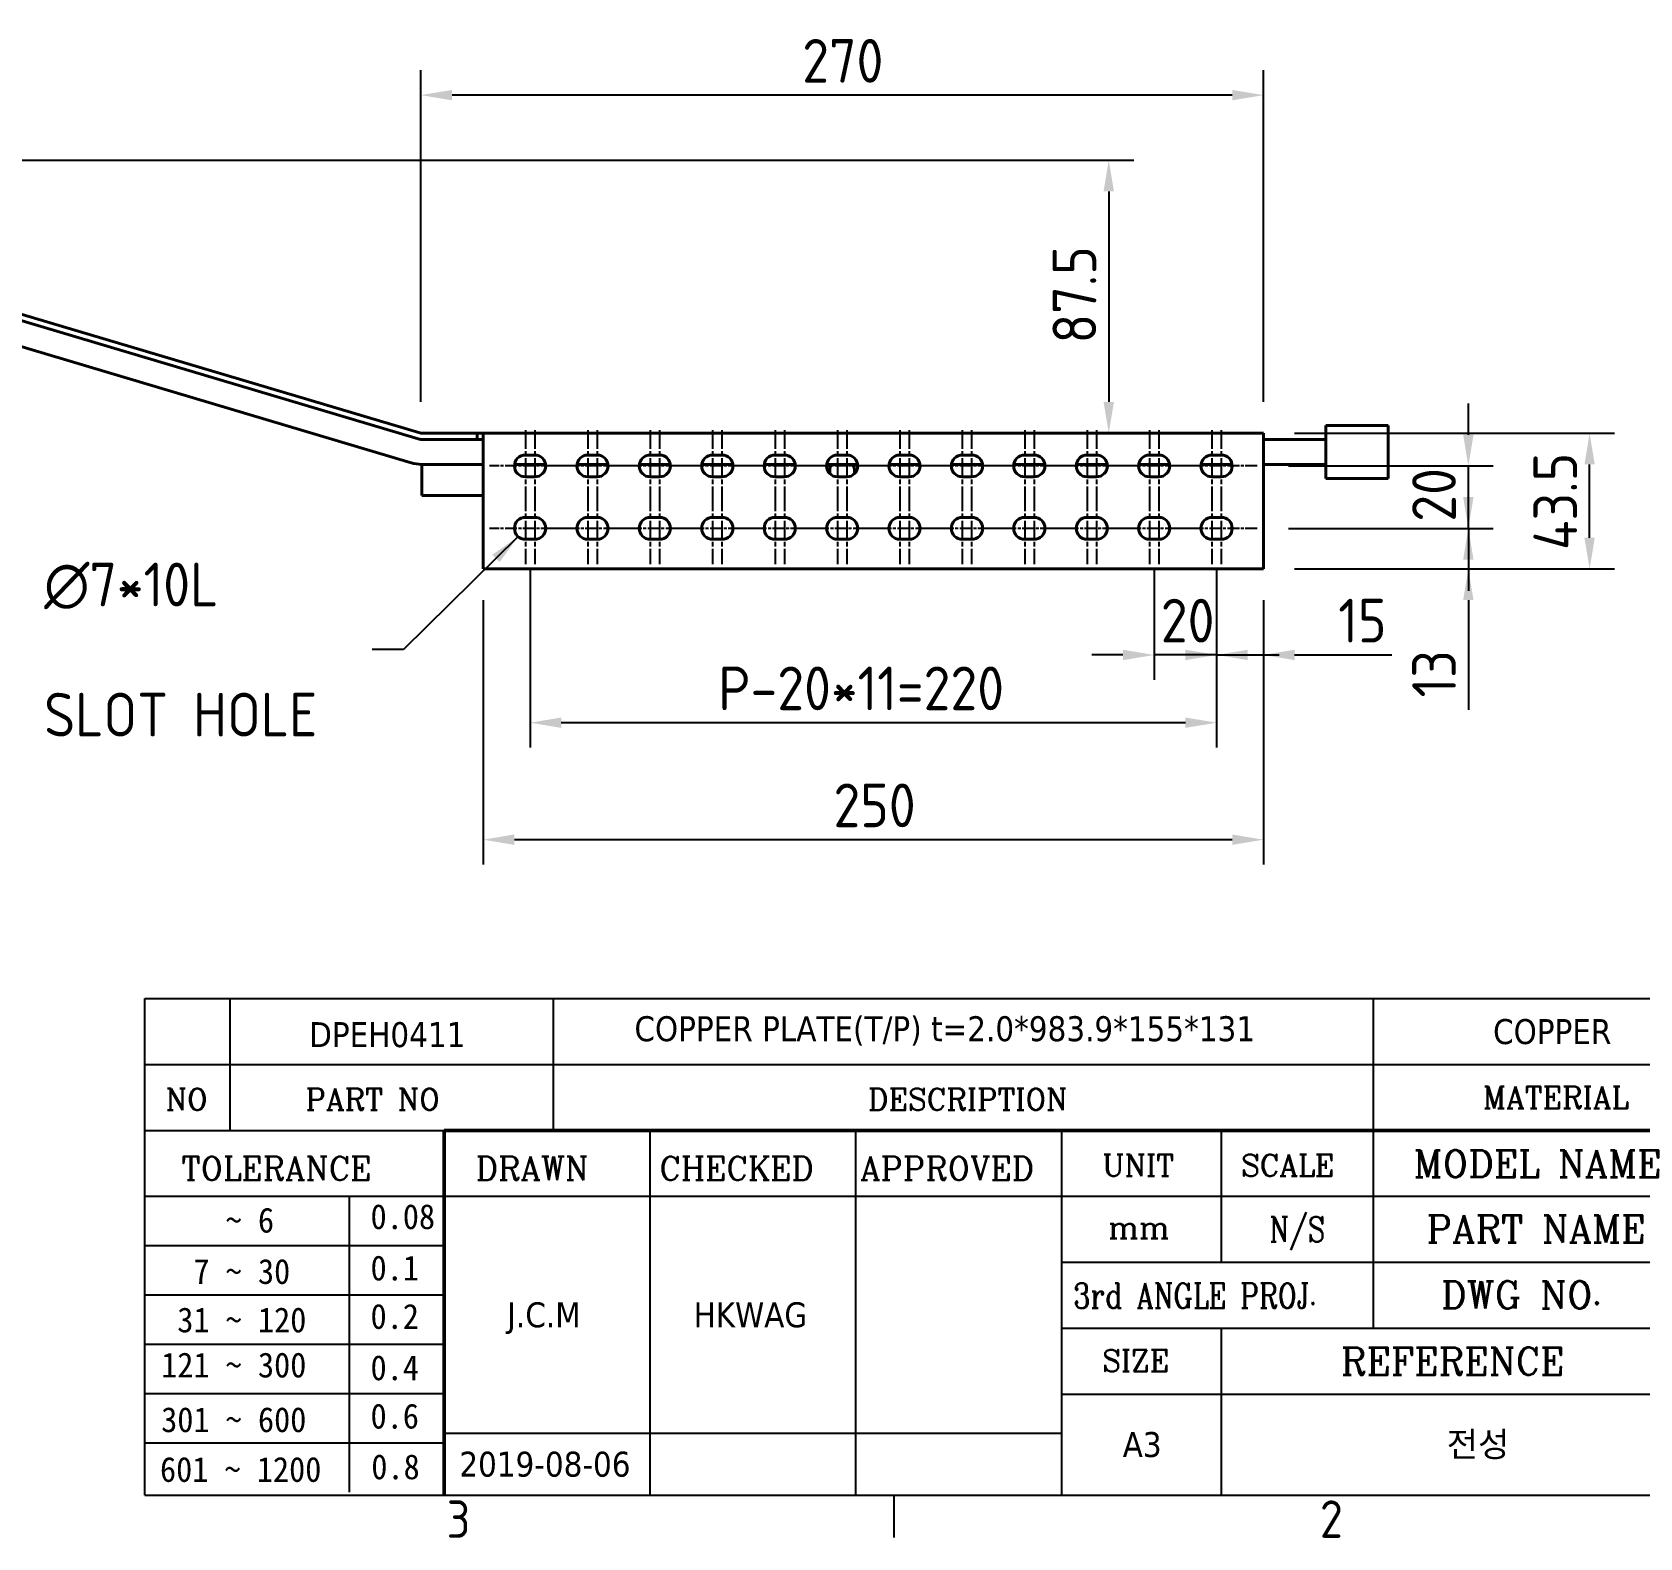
# Model space of a CAD drawing. Header units: millimetres. Extents: x 0 to 1680, y 0 to 1188.
# Drawn here: x 844 to 1359, y 26 to 509 of the extents above; entities that cross this region are included whole.
import ezdxf
from ezdxf.enums import TextEntityAlignment as Align

# ---------------------------------------------------------------- set-up
doc = ezdxf.new("R2010")
doc.units = ezdxf.units.MM
doc.header["$LTSCALE"] = 4
doc.linetypes.add('CHAIN', pattern=[0.35429999999999995, 0.2362, -0.0295, 0.0591, -0.0295])
doc.layers.get('0').update_dxf_attribs({"color": 3, "lineweight": 25})
for name, color, linetype, lineweight in [('가시적인 것(ISO)', 3, 'Continuous', 40), ('경계(ISO)', 7, 'Continuous', 25), ('기호(ISO)', 5, 'Continuous', 25), ('스케치 형상(ISO)', 3, 'Continuous', 25), ('제목(ISO)', 5, 'Continuous', 50), ('중심 표식(ISO)', 1, 'Continuous', 25), ('치수(ISO)', 2, 'Continuous', 25)]:
    doc.layers.add(name, color=color, linetype=linetype, lineweight=lineweight)
doc.styles.add('HAN_291', font='')
doc.styles.add('RC_284', font='ROMANC.shx')
doc.styles.add('RC_287', font='ROMANC.shx')
doc.styles.add('RC_292', font='ROMANC.shx')
doc.styles.add('문자 텍스트_PSTEK_POSCO', font='isocp.shx')
doc.styles.add('치수 텍스트_PSTEK_POSCO', font='isocp.shx')
doc.styles.add('텍스트 스타일198', font='tahoma.ttf')
doc.styles.add('텍스트 스타일333', font='ROMANC.shx', dxfattribs={"width": 0.800000011920929})
doc.styles.get('HAN_291').set_extended_font_data('GulimChe')
doc.dimstyles.new('치수_PSTEK_POSCO', dxfattribs={"dimscale": 4, "dimtxt": 3.5, "dimasz": 2.5, "dimexe": 2, "dimexo": 2.5, "dimgap": 1, "dimtad": 1, "dimrnd": 1e-08, "dimdsep": 46, "dimtxsty": '치수 텍스트_PSTEK_POSCO', "dimcen": 0.09, "dimdle": 10, "dimclrd": 7, "dimclre": 7, "dimclrt": 2, "dimadec": 1, "dimazin": 2, "dimtfac": 1, "dimtmove": 0, "dimatfit": 3, "dimfxl": 0, "dimtolj": 1, "dimlwd": -1, "dimlwe": -1, "dimarcsym": 0})
doc.dimstyles.new('치수_PSTEK_POSCO$7', dxfattribs={"dimscale": 4, "dimtxt": 3.5, "dimasz": 2.5, "dimexe": 2, "dimexo": 2.5, "dimgap": 1, "dimtad": 1, "dimrnd": 1e-08, "dimdsep": 46, "dimtxsty": '치수 텍스트_PSTEK_POSCO', "dimcen": 0.09, "dimdle": 10, "dimclrd": 7, "dimclre": 7, "dimclrt": 2, "dimadec": 1, "dimazin": 2, "dimtfac": 1, "dimtmove": 0, "dimatfit": 3, "dimfxl": 0, "dimtolj": 1, "dimlwd": -1, "dimlwe": -1, "dimarcsym": 0})

# ---------------------------------------------------------------- blocks, each defined once
blk = doc.blocks.new('경계 Default Border')
at = {"layer": '경계(ISO)'}
blk.add_line((280, 10), (280, 6.599999666213989), dxfattribs=at)
at = {"layer": '경계(ISO)', "color": 2, "char_height": 3.00000011920929, "attachment_point": 7, "style": '문자 텍스트_PSTEK_POSCO'}
for s, insert in [('3', (244.1685395229535, 6.57139439638704)), ('2', (314.127739416884, 6.57139439638704))]:
    blk.add_mtext(s, dxfattribs=dict(at, insert=insert))
blk = doc.blocks.new('제목 블록 PSTEK')
at = {"color": 180}
for p, q in [((182.475792979055, 11.79100474011392), (182.4757929790549, 51.56524660363496)), ((182.4757929790549, 51.56524660363496), (372.4757929537551, 51.56524660363496)), ((189.2651435055721, 51.56524660363496), (189.2651435055722, 41.00524660363494)), ((215.2152739891528, 41.00524660363494), (215.2152739891528, 51.56524660363496)), ((280.8758854511282, 51.56524660363496), (280.8758854511282, 41.00524660363494)), ((182.475792979055, 46.2852466036349), (372.4757929537551, 46.28524660363492)), ((182.475792979055, 41.00524660363493), (206.451475290024, 41.00524660363493)), ((222.9401812389276, 11.79100474011392), (222.9401812389276, 41.00524660363494)), ((239.4288871878316, 11.79100474011392), (239.4288871878316, 41.00524660363494)), ((255.9175931367356, 11.79100474011392), (255.9175931367356, 41.00524660363494)), ((268.6918866058747, 41.00524660363494), (268.6918866058747, 30.44524660363498)), ((280.8758854511282, 41.00524660363494), (280.8758854511282, 25.16524660363502)), ((182.475792979055, 35.72524660363497), (206.451475290024, 35.72524660363497)), ((198.8621818849491, 12.02524660363491), (198.8621818849491, 35.72524660363497)), ((206.451475290024, 35.72524660363497), (372.4757929537551, 35.72524660363497)), ((182.475792979055, 31.77524660363492), (206.451475290024, 31.77524660363492)), ((255.917593136736, 30.44524660363498), (372.4757929537552, 30.44524660363501)), ((182.475792979055, 27.82524660363487), (206.451475290024, 27.82524660363487)), ((255.9175931367359, 25.16524660363502), (372.4757929537552, 25.165246603635)), ((268.6918866058744, 25.16524660363502), (268.6918866058744, 11.79100474011392)), ((182.475792979055, 23.87524660363505), (206.451475290024, 23.87524660363505)), ((182.475792979055, 19.92524660363478), (206.451475290024, 19.92524660363478)), ((255.9175931367359, 19.88524660363481), (310.0881549537553, 19.88524660363481)), ((182.475792979055, 15.97524660363496), (206.451475290024, 15.97524660363496)), ((206.451475290024, 16.74100474011396), (255.9175931367359, 16.74100474011396)), ((182.475792979055, 11.79100474011392), (372.4757929537551, 11.79100474011389))]:
    blk.add_line(p, q, dxfattribs=at)
at = {"color": 7, "lineweight": 50}
for p, q in [((206.4514752900237, 11.79100474011392), (206.4514752900237, 41.00524660363494)), ((206.451475290024, 41.00524660363494), (372.4757929537551, 41.00524660363496))]:
    blk.add_line(p, q, dxfattribs=at)
at = {"layer": '제목(ISO)', "lineweight": 18}
blk.add_line((182.475792979055, 35.72500474011393), (182.475792979055, 11.79100474011392), dxfattribs=at)
at = {"color": 2}
for s, height, style, p in [('NO', 1.742399930953979, 'RC_284', (184.135398793432, 42.62317362549192)), ('PART NO', 1.742399930953979, 'RC_284', (195.3359407378685, 42.62317362549192)), ('DESCRIPTION', 1.742399930953979, 'RC_284', (240.4025565652523, 42.62317362549192)), (' TOLERANCE', 1.899999976158142, 'RC_287', (184.0872874387979, 37.00893196870329)), ('DRAWN', 1.899999976158142, 'RC_287', (208.9766620976279, 37.00893196870329)), ('CHECKED', 1.899999976158142, 'RC_287', (223.6856844514997, 37.00893196870329)), ('APPROVED', 1.899999976158142, 'RC_287', (239.7795453577791, 37.00893196870329)), ('UNIT', 1.742399930953979, 'RC_284', (259.1652673287452, 37.34317362549218)), ('SCALE', 1.742399930953979, 'RC_284', (270.2934779252897, 37.34317362549218)), ('MODEL NAME', 2.178000062704086, 'RC_292', (284.096330289083, 37.25462520371384)), ('    ~ 6', 2.000000029802322, 'HAN_291', (183.7721304966814, 32.8176515608431)), ('0.08', 2.000000029802322, 'HAN_291', (200.5467345600617, 33.09873600004101)), ('mm', 1.742399930953979, 'RC_284', (259.6505418159997, 32.3543089683787)), ('PART NAME', 2.178000062704086, 'RC_292', (285.1416959765849, 32.03045329421792)), ('0.1', 2.000000029802322, 'HAN_291', (200.5467345600617, 28.98646558742206)), ('  7 ~ 30', 2.000000029802322, 'HAN_291', (183.7721304966814, 28.70538114822415)), (' DWG NO.', 2.178000062704086, 'RC_292', (284.8124284083233, 26.75045329421772)), ('0.2', 2.000000029802322, 'HAN_291', (200.5467345600617, 25.10736625836028)), (' 31 ~ 120', 2.000000029802322, 'HAN_291', (183.7721304966814, 24.82628181916237)), ('121 ~ 300', 2.000000029802322, 'HAN_291', (183.7721304966814, 21.21401206133254)), ('SIZE', 1.742399930953979, 'RC_284', (259.1652673287452, 21.69497768947366)), ('REFERENCE', 2.178000062704086, 'RC_292', (278.2741065029841, 21.43214925458022)), ('0.4', 2.000000029802322, 'HAN_291', (200.5467345600617, 20.99509650053045)), ('301 ~ 600', 2.000000029802322, 'HAN_291', (183.7721304966814, 16.83491273227077)), ('0.6', 2.000000029802322, 'HAN_291', (200.5467345600617, 17.11599717146868)), ('601 ~ 1200', 2.000000029802322, 'HAN_291', (183.6802025156883, 12.84759660881125)), ('0.8', 2.000000029802322, 'HAN_291', (200.6097246063884, 13.05732192299702))]:
    blk.add_text(s, height=height, dxfattribs=dict(at, style=style)).set_placement(p)
at = {"color": 2, "style": 'RC_284'}
blk.add_text('MATERIAL', height=1.742399930953979, dxfattribs=at).set_placement((295.4820202024417, 43.64524660363492), align=Align.MIDDLE_CENTER)
at = {"color": 7, "style": '텍스트 스타일333', "width": 0.7999999523162842}
blk.add_text('N/S', height=2.000000029802322, dxfattribs=at).set_placement((274.7838860285014, 33.08524660363496), align=Align.MIDDLE_CENTER)
at = {"color": 2, "style": '텍스트 스타일333', "width": 0.7999999523162842}
blk.add_text('3rd ANGLE PROJ.', height=2.000000029802322, dxfattribs=at).set_placement((256.8430306642954, 26.76148381654429))
at = {"layer": '제목(ISO)', "color": 7, "style": '텍스트 스타일198'}
for tag, p in [('설명_001', (221.6870963370916, 48.15415769725735)), ('질량\\P3;_001', (350.3334930400663, 48.1643332325385)), ('부품_번호_001', (195.6332201911078, 47.68071419841495)), ('재질_001', (290.4746326517839, 47.92524659519488)), ("3._Q'TY_001", (312.7051684940307, 47.92188863680521)), ('1._MODEL_NAME_001', (328.5119361799792, 37.53784565642327)), ('제목_001', (335.8143427205088, 32.12402853706239)), ('부품_번호_001', (334.2924604443397, 26.80591818687283)), ('설계자_001', (211.4997234691996, 25.23312566343435)), ('점검자_001', (226.4283219502686, 25.23446884679021)), ('시트_크기_001', (260.807090429518, 14.83812566343425)), ('프로젝트_001', (286.7601939493923, 14.86342529725693)), ('작성_날짜_001', (207.6615770298207, 13.26600473167383))]:
    blk.add_attdef(tag, p, '', height=2.000000029802322, dxfattribs=at)
for tag, p in [('4._COLOR', (327.6805273250926, 48.92524660363493)), ('엔지니어링_승인자', (247.673240162284, 26.23312567187446)), ('점검_날짜', (231.1845342133799, 14.26600474011394)), ('엔지니어링_승인_날짜', (247.6732401622839, 14.26600474011394))]:
    blk.add_attdef(tag, text='', height=2.000000029802322, dxfattribs=at).set_placement(p, align=Align.MIDDLE_CENTER)
blk = doc.blocks.new('*D37')
at = {"layer": 'Defpoints', "color": 0}
for p in [(1223.402340602049, 346.3046967183045), (1238.402340602049, 336.8046967183045), (1223.402340602049, 309.2320852705156)]:
    blk.add_point(p, dxfattribs=at)
at = {"layer": '치수(ISO)', "color": 7}
for p, q in [((1223.402340602049, 336.3046967183045), (1223.402340602049, 301.2320852705156)), ((1238.402340602049, 326.8046967183045), (1238.402340602049, 301.2320852705156)), ((1213.402340602049, 309.2320852705156), (1203.402340602049, 309.2320852705156)), ((1223.402340602049, 309.2320852705156), (1238.402340602049, 309.2320852705156)), ((1248.402340602049, 309.2320852705156), (1279.582239589371, 309.2320852705156))]:
    blk.add_line(p, q, dxfattribs=at)
for points in [[(1213.402340602049, 310.8987519371823), (1213.402340602049, 307.5654186038489), (1223.402340602049, 309.2320852705156)], [(1248.402340602049, 310.8987519371823), (1248.402340602049, 307.5654186038489), (1238.402340602049, 309.2320852705156)]]:
    blk.add_solid(points, dxfattribs=at)
at = {"layer": '치수(ISO)', "color": 2, "insert": (1262.402340602049, 320.2320852705156), "char_height": 14, "attachment_point": 4, "style": '치수 텍스트_PSTEK_POSCO'}
blk.add_mtext('\\A1;15', dxfattribs=at)
blk = doc.blocks.new('*D38')
at = {"layer": 'Defpoints', "color": 0}
for p in [(1203.402340602049, 346.3046967183045), (1223.402340602049, 346.3046967183045), (1203.402340602049, 309.2320852705157)]:
    blk.add_point(p, dxfattribs=at)
at = {"layer": '치수(ISO)', "color": 7}
for p, q in [((1203.402340602049, 336.3046967183045), (1203.402340602049, 301.2320852705157)), ((1223.402340602049, 336.3046967183045), (1223.402340602049, 301.2320852705157)), ((1193.402340602049, 309.2320852705157), (1183.402340602049, 309.2320852705157)), ((1223.402340602049, 309.2320852705157), (1203.402340602049, 309.2320852705157)), ((1233.402340602049, 309.2320852705157), (1243.402340602049, 309.2320852705157))]:
    blk.add_line(p, q, dxfattribs=at)
for points in [[(1193.402340602049, 310.8987519371824), (1193.402340602049, 307.565418603849), (1203.402340602049, 309.2320852705157)], [(1233.402340602049, 310.8987519371824), (1233.402340602049, 307.565418603849), (1223.402340602049, 309.2320852705157)]]:
    blk.add_solid(points, dxfattribs=at)
at = {"layer": '치수(ISO)', "color": 2, "insert": (1205.519072885514, 320.2334632232716), "char_height": 14, "attachment_point": 4, "style": '치수 텍스트_PSTEK_POSCO'}
blk.add_mtext('\\A1;20', dxfattribs=at)
blk = doc.blocks.new('*D39')
at = {"layer": 'Defpoints', "color": 0}
for p in [(1003.402340602049, 346.3046967183047), (1223.402340602049, 346.3046967183045), (1003.402340602049, 287.5223616315201)]:
    blk.add_point(p, dxfattribs=at)
at = {"layer": '치수(ISO)', "color": 7}
for p, q in [((1003.402340602049, 336.3046967183047), (1003.402340602049, 279.5223616315201)), ((1223.402340602049, 336.3046967183045), (1223.402340602049, 279.5223616315201)), ((1213.402340602049, 287.5223616315201), (1013.402340602049, 287.5223616315201))]:
    blk.add_line(p, q, dxfattribs=at)
for points in [[(1013.402340602049, 289.1890282981868), (1013.402340602049, 285.8556949648535), (1003.402340602049, 287.5223616315201)], [(1213.402340602049, 289.1890282981868), (1213.402340602049, 285.8556949648535), (1223.402340602049, 287.5223616315201)]]:
    blk.add_solid(points, dxfattribs=at)
at = {"layer": '치수(ISO)', "color": 2, "insert": (1063.696828791025, 298.523739584276), "char_height": 14, "attachment_point": 4, "style": '치수 텍스트_PSTEK_POSCO'}
blk.add_mtext('\\A1;P-20*11=220', dxfattribs=at)
blk = doc.blocks.new('*D40')
at = {"layer": 'Defpoints', "color": 0}
for p in [(988.4023406020491, 336.8046967183046), (1238.402340602049, 336.8046967183045), (988.4023406020491, 250.0271815473638)]:
    blk.add_point(p, dxfattribs=at)
at = {"layer": '치수(ISO)', "color": 7}
for p, q in [((988.4023406020491, 326.8046967183046), (988.4023406020491, 242.0271815473638)), ((1238.402340602049, 326.8046967183045), (1238.402340602049, 242.0271815473638)), ((1228.402340602049, 250.0271815473638), (998.4023406020491, 250.0271815473638))]:
    blk.add_line(p, q, dxfattribs=at)
for points in [[(998.4023406020491, 251.6938482140305), (998.4023406020491, 248.3605148806971), (988.4023406020491, 250.0271815473638)], [(1228.402340602049, 251.6938482140305), (1228.402340602049, 248.3605148806971), (1238.402340602049, 250.0271815473638)]]:
    blk.add_solid(points, dxfattribs=at)
at = {"layer": '치수(ISO)', "color": 2, "insert": (1100.619072885514, 261.0285595001197), "char_height": 14, "attachment_point": 4, "style": '치수 텍스트_PSTEK_POSCO'}
blk.add_mtext('\\A1;250', dxfattribs=at)
blk = doc.blocks.new('*D41')
at = {"layer": 'Defpoints', "color": 0}
for p in [(1236.402340602049, 349.8046967183046), (1238.402340602049, 336.8046967183045), (1304.072890261315, 336.8046967183045)]:
    blk.add_point(p, dxfattribs=at)
at = {"layer": '치수(ISO)', "color": 7}
for p, q in [((1304.072890261315, 359.8046967183046), (1304.072890261315, 369.8046967183046)), ((1246.402340602049, 349.8046967183046), (1312.072890261315, 349.8046967183046)), ((1304.072890261315, 349.8046967183046), (1304.072890261315, 336.8046967183045)), ((1248.402340602049, 336.8046967183045), (1312.072890261315, 336.8046967183045)), ((1304.072890261315, 326.8046967183045), (1304.072890261315, 291.6182542862543))]:
    blk.add_line(p, q, dxfattribs=at)
for points in [[(1302.406223594648, 359.8046967183046), (1305.739556927982, 359.8046967183046), (1304.072890261315, 349.8046967183046)], [(1302.406223594648, 326.8046967183045), (1305.739556927982, 326.8046967183045), (1304.072890261315, 336.8046967183045)]]:
    blk.add_solid(points, dxfattribs=at)
at = {"layer": '치수(ISO)', "color": 2, "insert": (1293.072890261315, 295.6182542862546), "char_height": 14, "attachment_point": 4, "rotation": 90, "style": '치수 텍스트_PSTEK_POSCO'}
blk.add_mtext('\\A1;13', dxfattribs=at)
blk = doc.blocks.new('*D42')
at = {"layer": 'Defpoints', "color": 0}
for p in [(1236.402340602049, 369.8046967183046), (1304.072890261315, 369.8046967183046), (1236.402340602049, 349.8046967183046)]:
    blk.add_point(p, dxfattribs=at)
at = {"layer": '치수(ISO)', "color": 7}
for p, q in [((1304.072890261315, 379.8046967183046), (1304.072890261315, 389.8046967183046)), ((1246.402340602049, 369.8046967183046), (1312.072890261315, 369.8046967183046)), ((1304.072890261315, 349.8046967183046), (1304.072890261315, 369.8046967183046)), ((1246.402340602049, 349.8046967183046), (1312.072890261315, 349.8046967183046)), ((1304.072890261315, 339.8046967183046), (1304.072890261315, 329.8046967183046))]:
    blk.add_line(p, q, dxfattribs=at)
for points in [[(1302.406223594648, 379.8046967183046), (1305.739556927982, 379.8046967183046), (1304.072890261315, 369.8046967183046)], [(1302.406223594648, 339.8046967183046), (1305.739556927982, 339.8046967183046), (1304.072890261315, 349.8046967183046)]]:
    blk.add_solid(points, dxfattribs=at)
at = {"layer": '치수(ISO)', "color": 2, "insert": (1293.071512308559, 351.9214290017694), "char_height": 14, "attachment_point": 4, "rotation": 90, "style": '치수 텍스트_PSTEK_POSCO'}
blk.add_mtext('\\A1;20', dxfattribs=at)
blk = doc.blocks.new('*D43')
at = {"layer": 'Defpoints', "color": 0}
for p in [(1238.402340602049, 380.3046967183058), (1342.933207604724, 380.3046967183058), (1238.402340602049, 336.8046967183045)]:
    blk.add_point(p, dxfattribs=at)
at = {"layer": '치수(ISO)', "color": 7}
for p, q in [((1248.402340602049, 380.3046967183058), (1350.933207604724, 380.3046967183058)), ((1342.933207604724, 346.8046967183045), (1342.933207604724, 370.3046967183058)), ((1248.402340602049, 336.8046967183045), (1350.933207604724, 336.8046967183045))]:
    blk.add_line(p, q, dxfattribs=at)
for points in [[(1341.266540938057, 370.3046967183058), (1344.59987427139, 370.3046967183058), (1342.933207604724, 380.3046967183058)], [(1341.266540938057, 346.8046967183045), (1344.59987427139, 346.8046967183045), (1342.933207604724, 336.8046967183045)]]:
    blk.add_solid(points, dxfattribs=at)
at = {"layer": '치수(ISO)', "color": 2, "insert": (1331.933207604724, 342.864747224644), "char_height": 14, "attachment_point": 4, "rotation": 90, "style": '치수 텍스트_PSTEK_POSCO'}
blk.add_mtext('\\A1;43.5', dxfattribs=at)
blk = doc.blocks.new('*D45')
at = {"layer": 'Defpoints', "color": 0}
for p in [(968.4023406020491, 488.635272090484), (968.4023406020491, 380.3046967183047), (1238.402340602049, 380.3046967183058)]:
    blk.add_point(p, dxfattribs=at)
at = {"layer": '치수(ISO)', "color": 7}
for p, q in [((968.4023406020491, 390.3046967183047), (968.4023406020491, 496.635272090484)), ((1238.402340602049, 390.3046967183058), (1238.402340602049, 496.635272090484)), ((1228.402340602049, 488.635272090484), (978.4023406020491, 488.635272090484))]:
    blk.add_line(p, q, dxfattribs=at)
for points in [[(978.4023406020491, 490.3019387571507), (978.4023406020491, 486.9686054238173), (968.4023406020491, 488.635272090484)], [(1228.402340602049, 490.3019387571507), (1228.402340602049, 486.9686054238173), (1238.402340602049, 488.635272090484)]]:
    blk.add_solid(points, dxfattribs=at)
at = {"layer": '치수(ISO)', "color": 2, "insert": (1090.619072885514, 499.6366500432399), "char_height": 14, "attachment_point": 4, "style": '치수 텍스트_PSTEK_POSCO'}
blk.add_mtext('\\A1;270', dxfattribs=at)
blk = doc.blocks.new('*D46')
at = {"layer": 'Defpoints', "color": 0}
for p in [(673.9195402946945, 467.8046967183047), (1188.843005394069, 380.3046967183058), (1238.402340602049, 380.3046967183058)]:
    blk.add_point(p, dxfattribs=at)
at = {"layer": '치수(ISO)', "color": 7}
for p, q in [((683.9195402946945, 467.8046967183047), (1196.843005394069, 467.8046967183045)), ((1188.843005394069, 457.8046967183045), (1188.843005394069, 390.3046967183058))]:
    blk.add_line(p, q, dxfattribs=at)
for points in [[(1187.176338727403, 457.8046967183045), (1190.509672060736, 457.8046967183045), (1188.843005394069, 467.8046967183045)], [(1187.176338727403, 390.3046967183058), (1190.509672060736, 390.3046967183058), (1188.843005394069, 380.3046967183058)]]:
    blk.add_solid(points, dxfattribs=at)
at = {"layer": '치수(ISO)', "color": 2, "insert": (1177.843005394069, 409.0647472246441), "char_height": 14, "attachment_point": 4, "rotation": 90, "style": '치수 텍스트_PSTEK_POSCO'}
blk.add_mtext('\\A1;87.5', dxfattribs=at)

msp = doc.modelspace()

# ---------------------------------------------------------------- linework, layer by layer
at = {"layer": '가시적인 것(ISO)'}
for p, q in [((674.4902257977759, 465.7215477966549), (967.5523697495636, 378.470994561604)), ((968.123055252645, 380.3878456399543), (675.0609113008574, 467.6383988750052)), ((673.0453398336618, 457.8046967183136), (965.2696277372333, 370.8035902482134)), ((1258.40234060205, 382.8046967183133), (1278.40234060205, 382.8046967183093)), ((1258.402340602047, 365.8046967183133), (1258.40234060205, 382.8046967183133)), ((1278.402340602047, 365.8046967183093), (1278.40234060205, 382.8046967183093)), ((986.4023406020492, 380.3046967183046), (968.6937407557266, 380.3046967183046)), ((968.6937407557266, 378.3046967183046), (986.4023406020492, 378.3046967183046)), ((986.4023406020492, 380.3046967183061), (988.4023406020492, 380.3046967183061)), ((986.4023406020492, 378.3046967183046), (986.4023406020492, 380.3046967183046)), ((988.4023406020492, 378.3046967183061), (986.4023406020492, 378.3046967183061)), ((988.4023406020492, 380.3046967183058), (1238.402340602049, 380.3046967183058)), ((988.4023406020491, 380.3046967183058), (988.4023406020491, 376.3046967183047)), ((988.4023406020491, 336.8046967183046), (988.4023406020491, 376.3046967183046)), ((1238.402340602049, 376.3046967183046), (1238.402340602049, 380.3046967183058)), ((1238.402340602049, 378.3046967183134), (1258.402340602049, 378.3046967183134)), ((1238.402340602049, 376.3046967183046), (1238.402340602049, 336.8046967183045)), ((1001.902340602049, 373.3046967183046), (1004.902340602049, 373.3046967183046)), ((1021.902340602049, 373.3046967183046), (1024.902340602049, 373.3046967183046)), ((1041.902340602049, 373.3046967183046), (1044.902340602049, 373.3046967183046)), ((1061.902340602049, 373.3046967183046), (1064.902340602049, 373.3046967183046)), ((1081.902340602049, 373.3046967183046), (1084.902340602049, 373.3046967183046)), ((1101.902340602049, 373.3046967183046), (1104.902340602049, 373.3046967183046)), ((1121.902340602049, 373.3046967183046), (1124.902340602049, 373.3046967183046)), ((1141.902340602049, 373.3046967183046), (1144.902340602049, 373.3046967183046)), ((1161.902340602049, 373.3046967183046), (1164.902340602049, 373.3046967183046)), ((1181.902340602049, 373.3046967183045), (1184.902340602049, 373.3046967183045)), ((1201.902340602049, 373.3046967183045), (1204.902340602049, 373.3046967183045)), ((1221.902340602049, 373.3046967183045), (1224.902340602049, 373.3046967183045)), ((968.6937407557266, 360.30469671835), (968.6937407557266, 370.3046967183498)), ((968.693740755725, 370.3046967183136), (988.4023406020491, 370.3046967183136)), ((998.4382389869113, 370.3046967183136), (1008.366442217187, 370.3046967183136)), ((1004.902340602049, 366.3046967183046), (1001.902340602049, 366.3046967183046)), ((1018.438238986911, 370.3046967183135), (1028.366442217187, 370.3046967183135)), ((1024.902340602049, 366.3046967183046), (1021.902340602049, 366.3046967183046)), ((1038.438238986911, 370.3046967183135), (1048.366442217187, 370.3046967183135)), ((1044.902340602049, 366.3046967183046), (1041.902340602049, 366.3046967183046)), ((1058.438238986911, 370.3046967183135), (1068.366442217187, 370.3046967183135)), ((1064.902340602049, 366.3046967183046), (1061.902340602049, 366.3046967183046)), ((1078.438238986911, 370.3046967183135), (1088.366442217187, 370.3046967183135)), ((1084.902340602049, 366.3046967183046), (1081.902340602049, 366.3046967183046)), ((1098.438238986911, 370.3046967183135), (1108.366442217187, 370.3046967183135)), ((1104.902340602049, 366.3046967183045), (1101.902340602049, 366.3046967183045)), ((1118.438238986911, 370.3046967183135), (1128.366442217187, 370.3046967183135)), ((1124.902340602049, 366.3046967183045), (1121.902340602049, 366.3046967183045)), ((1138.438238986911, 370.3046967183134), (1148.366442217187, 370.3046967183134)), ((1144.902340602049, 366.3046967183045), (1141.902340602049, 366.3046967183045)), ((1158.438238986911, 370.3046967183134), (1168.366442217187, 370.3046967183134)), ((1164.902340602049, 366.3046967183045), (1161.902340602049, 366.3046967183045)), ((1178.438238986911, 370.3046967183134), (1188.366442217187, 370.3046967183134)), ((1184.902340602049, 366.3046967183045), (1181.902340602049, 366.3046967183045)), ((1198.438238986911, 370.3046967183134), (1208.366442217187, 370.3046967183134)), ((1204.902340602049, 366.3046967183045), (1201.902340602049, 366.3046967183045)), ((1218.438238986911, 370.3046967183134), (1228.366442217187, 370.3046967183134)), ((1224.902340602049, 366.3046967183045), (1221.902340602049, 366.3046967183045)), ((1238.402340602049, 370.3046967183134), (1258.402340602048, 370.3046967183134)), ((1258.402340602047, 365.8046967183133), (1278.402340602047, 365.8046967183093)), ((968.6937407557266, 360.30469671835), (988.4023406020491, 360.30469671835)), ((1001.902340602049, 353.3046967183046), (1004.902340602049, 353.3046967183046)), ((1021.902340602049, 353.3046967183046), (1024.902340602049, 353.3046967183046)), ((1041.902340602049, 353.3046967183046), (1044.902340602049, 353.3046967183046)), ((1061.902340602049, 353.3046967183046), (1064.902340602049, 353.3046967183046)), ((1081.902340602049, 353.3046967183046), (1084.902340602049, 353.3046967183046)), ((1101.902340602049, 353.3046967183046), (1104.902340602049, 353.3046967183046)), ((1121.902340602049, 353.3046967183046), (1124.902340602049, 353.3046967183046)), ((1141.902340602049, 353.3046967183046), (1144.902340602049, 353.3046967183046)), ((1161.902340602049, 353.3046967183046), (1164.902340602049, 353.3046967183046)), ((1181.902340602049, 353.3046967183046), (1184.902340602049, 353.3046967183046)), ((1201.902340602049, 353.3046967183045), (1204.902340602049, 353.3046967183045)), ((1221.902340602049, 353.3046967183045), (1224.902340602049, 353.3046967183045)), ((1004.902340602049, 346.3046967183046), (1001.902340602049, 346.3046967183046)), ((1024.902340602049, 346.3046967183046), (1021.902340602049, 346.3046967183046)), ((1044.902340602049, 346.3046967183046), (1041.902340602049, 346.3046967183046)), ((1064.902340602049, 346.3046967183046), (1061.902340602049, 346.3046967183046)), ((1084.902340602049, 346.3046967183046), (1081.902340602049, 346.3046967183046)), ((1104.902340602049, 346.3046967183045), (1101.902340602049, 346.3046967183045)), ((1124.902340602049, 346.3046967183045), (1121.902340602049, 346.3046967183045)), ((1144.902340602049, 346.3046967183045), (1141.902340602049, 346.3046967183045)), ((1164.902340602049, 346.3046967183045), (1161.902340602049, 346.3046967183045)), ((1184.902340602049, 346.3046967183045), (1181.902340602049, 346.3046967183045)), ((1204.902340602049, 346.3046967183045), (1201.902340602049, 346.3046967183045)), ((1224.902340602049, 346.3046967183045), (1221.902340602049, 346.3046967183045)), ((1238.402340602049, 336.8046967183045), (988.4023406020491, 336.8046967183046))]:
    msp.add_line(p, q, dxfattribs=at)
for centre, radius, start, end in [((968.6937407557265, 382.3046967183047), 4.000000000000075, 253.4206624229852, 270.000000000002), ((968.6937407557264, 382.3046967183046), 1.999999999999986, 253.4206624229852, 270.0000000000041), ((1001.902340602049, 369.8046967183046), 3.500000000000005, 90, 270), ((1004.902340602049, 369.8046967183046), 3.500000000000001, 270, 90), ((1021.902340602049, 369.8046967183046), 3.500000000000005, 90, 270), ((1024.902340602049, 369.8046967183046), 3.500000000000001, 270, 90), ((1041.902340602049, 369.8046967183046), 3.500000000000001, 90, 270), ((1044.902340602049, 369.8046967183046), 3.500000000000001, 270, 90), ((1061.902340602049, 369.8046967183046), 3.500000000000001, 90, 270), ((1064.902340602049, 369.8046967183046), 3.500000000000001, 270, 90), ((1081.902340602049, 369.8046967183046), 3.499999999999999, 90, 270), ((1084.902340602049, 369.8046967183046), 3.500000000000001, 270, 90), ((1101.902340602049, 369.8046967183046), 3.499999999999999, 90, 270), ((1104.902340602049, 369.8046967183046), 3.500000000000001, 270, 90), ((1121.902340602049, 369.8046967183046), 3.499999999999999, 90, 270), ((1124.902340602049, 369.8046967183046), 3.500000000000001, 270, 90), ((1141.902340602049, 369.8046967183046), 3.499999999999999, 90, 270), ((1144.902340602049, 369.8046967183046), 3.500000000000001, 270, 90), ((1161.902340602049, 369.8046967183046), 3.499999999999999, 90, 270), ((1164.902340602049, 369.8046967183046), 3.500000000000001, 270, 90), ((1181.902340602049, 369.8046967183046), 3.499999999999999, 90, 270), ((1184.902340602049, 369.8046967183046), 3.500000000000001, 270, 90), ((1201.902340602049, 369.8046967183046), 3.500000000000005, 90, 270), ((1204.902340602049, 369.8046967183046), 3.500000000000001, 270, 90), ((1221.902340602049, 369.8046967183045), 3.500000000000005, 90, 270), ((1224.902340602049, 369.8046967183045), 3.500000000000001, 270, 90), ((968.6937407557265, 382.304696718308), 11.99999999999454, 253.420662422955, 269.9999999999926), ((1103.402340602049, 368.30469671835), 3.999999999999976, 150.0000000000041, 195.9130788881403), ((1103.402340602049, 368.30469671835), 3.999999999999989, 344.0869211118616, 29.99999999999597), ((1001.902340602049, 349.8046967183046), 3.500000000000005, 90, 270), ((1004.902340602049, 349.8046967183046), 3.500000000000001, 270, 90), ((1021.902340602049, 349.8046967183046), 3.500000000000005, 90, 270), ((1024.902340602049, 349.8046967183046), 3.500000000000001, 270, 90), ((1041.902340602049, 349.8046967183046), 3.500000000000001, 90, 270), ((1044.902340602049, 349.8046967183046), 3.500000000000001, 270, 90), ((1061.902340602049, 349.8046967183046), 3.500000000000001, 90, 270), ((1064.902340602049, 349.8046967183046), 3.500000000000001, 270, 90), ((1081.902340602049, 349.8046967183046), 3.500000000000001, 90, 270), ((1084.902340602049, 349.8046967183046), 3.500000000000001, 270, 90), ((1101.902340602049, 349.8046967183046), 3.500000000000001, 90, 270), ((1104.902340602049, 349.8046967183046), 3.500000000000001, 270, 90), ((1121.902340602049, 349.8046967183046), 3.500000000000001, 90, 270), ((1124.902340602049, 349.8046967183046), 3.500000000000001, 270, 90), ((1141.902340602049, 349.8046967183046), 3.500000000000001, 90, 270), ((1144.902340602049, 349.8046967183046), 3.500000000000001, 270, 90), ((1161.902340602049, 349.8046967183046), 3.500000000000001, 90, 270), ((1164.902340602049, 349.8046967183046), 3.500000000000001, 270, 90), ((1181.902340602049, 349.8046967183046), 3.500000000000001, 90, 270), ((1184.902340602049, 349.8046967183046), 3.500000000000001, 270, 90), ((1201.902340602049, 349.8046967183046), 3.500000000000005, 90, 270), ((1204.902340602049, 349.8046967183045), 3.500000000000001, 270, 90), ((1221.902340602049, 349.8046967183045), 3.500000000000005, 90, 270), ((1224.902340602049, 349.8046967183045), 3.500000000000001, 270, 90)]:
    msp.add_arc(centre, radius, start, end, dxfattribs=at)
at = {"layer": '스케치 형상(ISO)'}
for p in [(968.1230552526451, 380.3878456399543), (968.6937407557266, 380.3046967183047)]:
    msp.add_line(p, (968.4023406020491, 380.3046967183047), dxfattribs=at)
at = {"layer": '중심 표식(ISO)', "linetype": 'CHAIN', "ltscale": 6.389342784881592}
for p, q in [((1001.902340602049, 381.3046967183046), (1001.902340602049, 358.3046967183046)), ((1004.902340602049, 381.3046967183046), (1004.902340602049, 358.3046967183046)), ((1021.902340602049, 381.3046967183046), (1021.902340602049, 358.3046967183046)), ((1024.902340602049, 381.3046967183046), (1024.902340602049, 358.3046967183046)), ((1041.902340602049, 381.3046967183046), (1041.902340602049, 358.3046967183046)), ((1044.902340602049, 381.3046967183046), (1044.902340602049, 358.3046967183046)), ((1061.902340602049, 381.3046967183046), (1061.902340602049, 358.3046967183046)), ((1064.902340602049, 381.3046967183046), (1064.902340602049, 358.3046967183046)), ((1081.902340602049, 381.3046967183046), (1081.902340602049, 358.3046967183046)), ((1084.902340602049, 381.3046967183046), (1084.902340602049, 358.3046967183046)), ((1101.902340602049, 381.3046967183046), (1101.902340602049, 358.3046967183046)), ((1104.902340602049, 381.3046967183046), (1104.902340602049, 358.3046967183046)), ((1121.902340602049, 381.3046967183046), (1121.902340602049, 358.3046967183046)), ((1124.902340602049, 381.3046967183046), (1124.902340602049, 358.3046967183046)), ((1141.902340602049, 381.3046967183045), (1141.902340602049, 358.3046967183046)), ((1144.902340602049, 381.3046967183045), (1144.902340602049, 358.3046967183046)), ((1161.902340602049, 381.3046967183045), (1161.902340602049, 358.3046967183046)), ((1164.902340602049, 381.3046967183045), (1164.902340602049, 358.3046967183046)), ((1181.902340602049, 381.3046967183045), (1181.902340602049, 358.3046967183046)), ((1184.902340602049, 381.3046967183045), (1184.902340602049, 358.3046967183046)), ((1201.902340602049, 381.3046967183045), (1201.902340602049, 358.3046967183046)), ((1204.902340602049, 381.3046967183045), (1204.902340602049, 358.3046967183046)), ((1221.902340602049, 381.3046967183045), (1221.902340602049, 358.3046967183046)), ((1224.902340602049, 381.3046967183045), (1224.902340602049, 358.3046967183046)), ((1001.902340602049, 361.3046967183046), (1001.902340602049, 338.3046967183046)), ((1004.902340602049, 361.3046967183046), (1004.902340602049, 338.3046967183046)), ((1021.902340602049, 361.3046967183046), (1021.902340602049, 338.3046967183046)), ((1024.902340602049, 361.3046967183046), (1024.902340602049, 338.3046967183046)), ((1041.902340602049, 361.3046967183046), (1041.902340602049, 338.3046967183046)), ((1044.902340602049, 361.3046967183046), (1044.902340602049, 338.3046967183046)), ((1061.902340602049, 361.3046967183046), (1061.902340602049, 338.3046967183046)), ((1064.902340602049, 361.3046967183046), (1064.902340602049, 338.3046967183046)), ((1081.902340602049, 361.3046967183046), (1081.902340602049, 338.3046967183046)), ((1084.902340602049, 361.3046967183046), (1084.902340602049, 338.3046967183046)), ((1101.902340602049, 361.3046967183046), (1101.902340602049, 338.3046967183046)), ((1104.902340602049, 361.3046967183046), (1104.902340602049, 338.3046967183046)), ((1121.902340602049, 361.3046967183046), (1121.902340602049, 338.3046967183046)), ((1124.902340602049, 361.3046967183046), (1124.902340602049, 338.3046967183046)), ((1141.902340602049, 361.3046967183045), (1141.902340602049, 338.3046967183046)), ((1144.902340602049, 361.3046967183045), (1144.902340602049, 338.3046967183046)), ((1161.902340602049, 361.3046967183045), (1161.902340602049, 338.3046967183046)), ((1164.902340602049, 361.3046967183045), (1164.902340602049, 338.3046967183046)), ((1181.902340602049, 361.3046967183045), (1181.902340602049, 338.3046967183046)), ((1184.902340602049, 361.3046967183045), (1184.902340602049, 338.3046967183046)), ((1201.902340602049, 361.3046967183045), (1201.902340602049, 338.3046967183046)), ((1204.902340602049, 361.3046967183045), (1204.902340602049, 338.3046967183046)), ((1221.902340602049, 361.3046967183045), (1221.902340602049, 338.3046967183046)), ((1224.902340602049, 361.3046967183045), (1224.902340602049, 338.3046967183046))]:
    msp.add_line(p, q, dxfattribs=at)
at = {"layer": '중심 표식(ISO)', "linetype": 'CHAIN', "ltscale": 4.028027057647705}
for p, q in [((1004.902340602049, 369.8046967183046), (990.4023406020491, 369.8046967183046)), ((1016.402340602049, 369.8046967183046), (1001.902340602049, 369.8046967183046)), ((1024.902340602049, 369.8046967183046), (1010.402340602049, 369.8046967183046)), ((1036.402340602049, 369.8046967183046), (1021.902340602049, 369.8046967183046)), ((1044.902340602049, 369.8046967183046), (1030.402340602049, 369.8046967183046)), ((1056.402340602049, 369.8046967183046), (1041.902340602049, 369.8046967183046)), ((1064.902340602049, 369.8046967183046), (1050.402340602049, 369.8046967183046)), ((1076.402340602049, 369.8046967183046), (1061.902340602049, 369.8046967183046)), ((1084.902340602049, 369.8046967183046), (1070.402340602049, 369.8046967183046)), ((1096.402340602049, 369.8046967183046), (1081.902340602049, 369.8046967183046)), ((1104.902340602049, 369.8046967183046), (1090.402340602049, 369.8046967183046)), ((1116.402340602049, 369.8046967183046), (1101.902340602049, 369.8046967183046)), ((1124.902340602049, 369.8046967183046), (1110.402340602049, 369.8046967183046)), ((1136.402340602049, 369.8046967183046), (1121.902340602049, 369.8046967183046)), ((1144.902340602049, 369.8046967183046), (1130.402340602049, 369.8046967183046)), ((1156.402340602049, 369.8046967183046), (1141.902340602049, 369.8046967183046)), ((1164.902340602049, 369.8046967183046), (1150.402340602049, 369.8046967183046)), ((1176.402340602049, 369.8046967183046), (1161.902340602049, 369.8046967183046)), ((1184.902340602049, 369.8046967183046), (1170.402340602049, 369.8046967183046)), ((1196.402340602049, 369.8046967183046), (1181.902340602049, 369.8046967183046)), ((1204.902340602049, 369.8046967183046), (1190.402340602049, 369.8046967183046)), ((1216.402340602049, 369.8046967183046), (1201.902340602049, 369.8046967183046)), ((1224.902340602049, 369.8046967183046), (1210.402340602049, 369.8046967183046)), ((1236.402340602049, 369.8046967183046), (1221.902340602049, 369.8046967183046)), ((1004.902340602049, 349.8046967183046), (990.4023406020491, 349.8046967183046)), ((1016.402340602049, 349.8046967183046), (1001.902340602049, 349.8046967183046)), ((1024.902340602049, 349.8046967183046), (1010.402340602049, 349.8046967183046)), ((1036.402340602049, 349.8046967183046), (1021.902340602049, 349.8046967183046)), ((1044.902340602049, 349.8046967183046), (1030.402340602049, 349.8046967183046)), ((1056.402340602049, 349.8046967183046), (1041.902340602049, 349.8046967183046)), ((1064.902340602049, 349.8046967183046), (1050.402340602049, 349.8046967183046)), ((1076.402340602049, 349.8046967183046), (1061.902340602049, 349.8046967183046)), ((1084.902340602049, 349.8046967183046), (1070.402340602049, 349.8046967183046)), ((1096.402340602049, 349.8046967183046), (1081.902340602049, 349.8046967183046)), ((1104.902340602049, 349.8046967183046), (1090.402340602049, 349.8046967183046)), ((1116.402340602049, 349.8046967183046), (1101.902340602049, 349.8046967183046)), ((1124.902340602049, 349.8046967183046), (1110.402340602049, 349.8046967183046)), ((1136.402340602049, 349.8046967183046), (1121.902340602049, 349.8046967183046)), ((1144.902340602049, 349.8046967183046), (1130.402340602049, 349.8046967183046)), ((1156.402340602049, 349.8046967183046), (1141.902340602049, 349.8046967183046)), ((1164.902340602049, 349.8046967183046), (1150.402340602049, 349.8046967183046)), ((1176.402340602049, 349.8046967183046), (1161.902340602049, 349.8046967183046)), ((1184.902340602049, 349.8046967183046), (1170.402340602049, 349.8046967183046)), ((1196.402340602049, 349.8046967183046), (1181.902340602049, 349.8046967183046)), ((1204.902340602049, 349.8046967183046), (1190.402340602049, 349.8046967183046)), ((1216.402340602049, 349.8046967183046), (1201.902340602049, 349.8046967183046)), ((1224.902340602049, 349.8046967183046), (1210.402340602049, 349.8046967183046)), ((1236.402340602049, 349.8046967183046), (1221.902340602049, 349.8046967183046))]:
    msp.add_line(p, q, dxfattribs=at)

# ---------------------------------------------------------------- block references
at = {"xscale": 4, "yscale": 4, "zscale": 4}
msp.add_blockref('경계 Default Border', (0, 0), dxfattribs=at)
ref = msp.add_blockref('제목 블록 PSTEK', (150.0968281849794, -7.16401896045558), dxfattribs=dict(xscale=4, yscale=4, zscale=4))
ref.add_attrib('설계자_001', 'J.C.M', (996.0957220617777, 93.76848369328181), dxfattribs={"layer": '제목(ISO)', "color": 7, "height": 8.00000011920929, "style": '텍스트 스타일198'})
ref.add_attrib('점검자_001', 'HKWAG', (1055.810115986053, 93.77385642670527), dxfattribs={"layer": '제목(ISO)', "color": 7, "height": 8.00000011920929, "style": '텍스트 스타일198'})
ref.add_attrib('프로젝트_001', '전성', (1297.137603982548, 52.28968222857215), dxfattribs={"layer": '제목(ISO)', "color": 7, "height": 8.00000011920929, "style": '텍스트 스타일198'})
ref.add_attrib('시트_크기_001', 'A3', (1193.325189903051, 52.18848369328144), dxfattribs={"layer": '제목(ISO)', "color": 7, "height": 8.00000011920929, "style": '텍스트 스타일198'})
ref.add_attrib('작성_날짜_001', '2019-08-06', (980.7431363042621, 45.89999996623975), dxfattribs={"layer": '제목(ISO)', "color": 7, "height": 8.00000011920929, "style": '텍스트 스타일198'})
ref.add_attrib('재질_001', 'COPPER', (1311.995358792115, 184.5369674203239), dxfattribs={"layer": '제목(ISO)', "color": 7, "height": 8.00000011920929, "style": '텍스트 스타일198'})
ref.add_attrib('설명_001', 'COPPER PLATE(T/P) t=2.0*983.9*155*131', (1036.845213533346, 185.4526118285739), dxfattribs={"layer": '제목(ISO)', "color": 7, "height": 8.00000011920929, "style": '텍스트 스타일198'})
ref.add_attrib('부품_번호_001', 'DPEH0411', (932.6297089494104, 183.5588378332042), dxfattribs={"layer": '제목(ISO)', "color": 7, "height": 8.00000011920929, "style": '텍스트 스타일198'})

# ---------------------------------------------------------------- texts
at = {"layer": '기호(ISO)', "color": 2, "insert": (847.6909858764798, 310.9581991355339), "char_height": 13.99999976158142, "width": 101.1537551879883, "attachment_point": 4, "line_spacing_factor": 1.786260366439819, "style": '치수 텍스트_PSTEK_POSCO'}
msp.add_mtext('{\\fAIGDT|b0|i0;\\H14.0000;n\\fisocp|b0|i0;\\H14.0000;7*10L\\PSLOT HOLE}', dxfattribs=at)

# ---------------------------------------------------------------- dimensions: what is measured, and where the dimension line sits
at = {"layer": '치수(ISO)', "color": 7}
for base, p1, p2, angle, override, picture, middle in [((968.4023406020491, 488.635272090484), (1238.402340602049, 380.3046967183058), (968.4023406020491, 380.3046967183047), 180, {"dimdec": 2, "dimtp": 0, "dimtm": -0, "dimtdec": 2, "dimtofl": 0, "dimatfit": 1}, '*D45', (1103.402340602049, 488.635272090484)), ((1188.843005394069, 380.3046967183058), (673.9195402946945, 467.8046967183047), (1238.402340602049, 380.3046967183058), 90, {"dimdec": 2, "dimse2": 1, "dimtp": 0, "dimtm": -0, "dimtdec": 2, "dimtofl": 0, "dimatfit": 1}, '*D46', (1188.843005394069, 424.0546967183053)), ((1304.072890261315, 369.8046967183046), (1236.402340602049, 349.8046967183046), (1236.402340602049, 369.8046967183046), 90, {"dimdec": 2, "dimtp": 0, "dimtm": -0, "dimtdec": 2, "dimtofl": 1, "dimatfit": 1}, '*D42', (1304.072890261315, 359.8046967183048)), ((1342.933207604724, 380.3046967183058), (1238.402340602049, 336.8046967183045), (1238.402340602049, 380.3046967183058), 90, {"dimdec": 2, "dimtp": 0, "dimtm": -0, "dimtdec": 2, "dimtofl": 0, "dimatfit": 1}, '*D43', (1342.933207604724, 358.5546967183052)), ((1304.072890261315, 336.8046967183045), (1236.402340602049, 349.8046967183046), (1238.402340602049, 336.8046967183045), 90, {"dimdec": 2, "dimtp": 0, "dimtm": -0, "dimtdec": 2, "dimtofl": 1, "dimatfit": 1}, '*D41', (1304.072890261315, 302.2082037799157)), ((1203.402340602049, 309.2320852705157), (1223.402340602049, 346.3046967183045), (1203.402340602049, 346.3046967183045), 180, {"dimdec": 2, "dimtp": 0, "dimtm": -0, "dimtdec": 2, "dimtofl": 1, "dimatfit": 1}, '*D38', (1213.402340602049, 309.2320852705157)), ((1223.402340602049, 309.2320852705156), (1238.402340602049, 336.8046967183045), (1223.402340602049, 346.3046967183045), 180, {"dimdec": 2, "dimtp": 0, "dimtm": -0, "dimtdec": 2, "dimtofl": 1, "dimatfit": 1}, '*D37', (1268.99229009571, 309.2320852705156)), ((988.4023406020491, 250.0271815473638), (1238.402340602049, 336.8046967183045), (988.4023406020491, 336.8046967183046), 180, {"dimdec": 2, "dimtp": 0, "dimtm": -0, "dimtdec": 2, "dimtofl": 0, "dimatfit": 1}, '*D40', (1113.402340602049, 250.0271815473638))]:
    dim = msp.add_linear_dim(base=base, p1=p1, p2=p2, angle=angle, dimstyle='치수_PSTEK_POSCO', override=override, dxfattribs=at)
    dim.commit()
    dim.dimension.update_dxf_attribs({"geometry": picture, "text_midpoint": middle, "dimtype": 160})
dim = msp.add_linear_dim(base=(1003.402340602049, 287.5223616315201), p1=(1223.402340602049, 346.3046967183045), p2=(1003.402340602049, 346.3046967183047), angle=180, text='P-20*11=<>', dimstyle='치수_PSTEK_POSCO', override={"dimdec": 2, "dimtp": 0, "dimtm": -0, "dimtdec": 2, "dimtofl": 0, "dimatfit": 1}, dxfattribs=at)
dim.commit()
dim.dimension.update_dxf_attribs({"geometry": '*D39', "text_midpoint": (1113.402340602049, 287.5223616315201), "dimtype": 160})

# ---------------------------------------------------------------- leaders
at = {"layer": '기호(ISO)', "color": 7, "annotation_type": 0, "has_hookline": 1, "hookline_direction": 1, "text_width": 96.62848325225059}
msp.add_leader([(999.5935087054119, 347.1742413826126), (962.844741064468, 310.9581991355339), (952.844741064468, 310.9581991355339)], dimstyle='치수_PSTEK_POSCO$7', override={"dimtad": 0}, dxfattribs=at)

doc.saveas('drawing.dxf')
